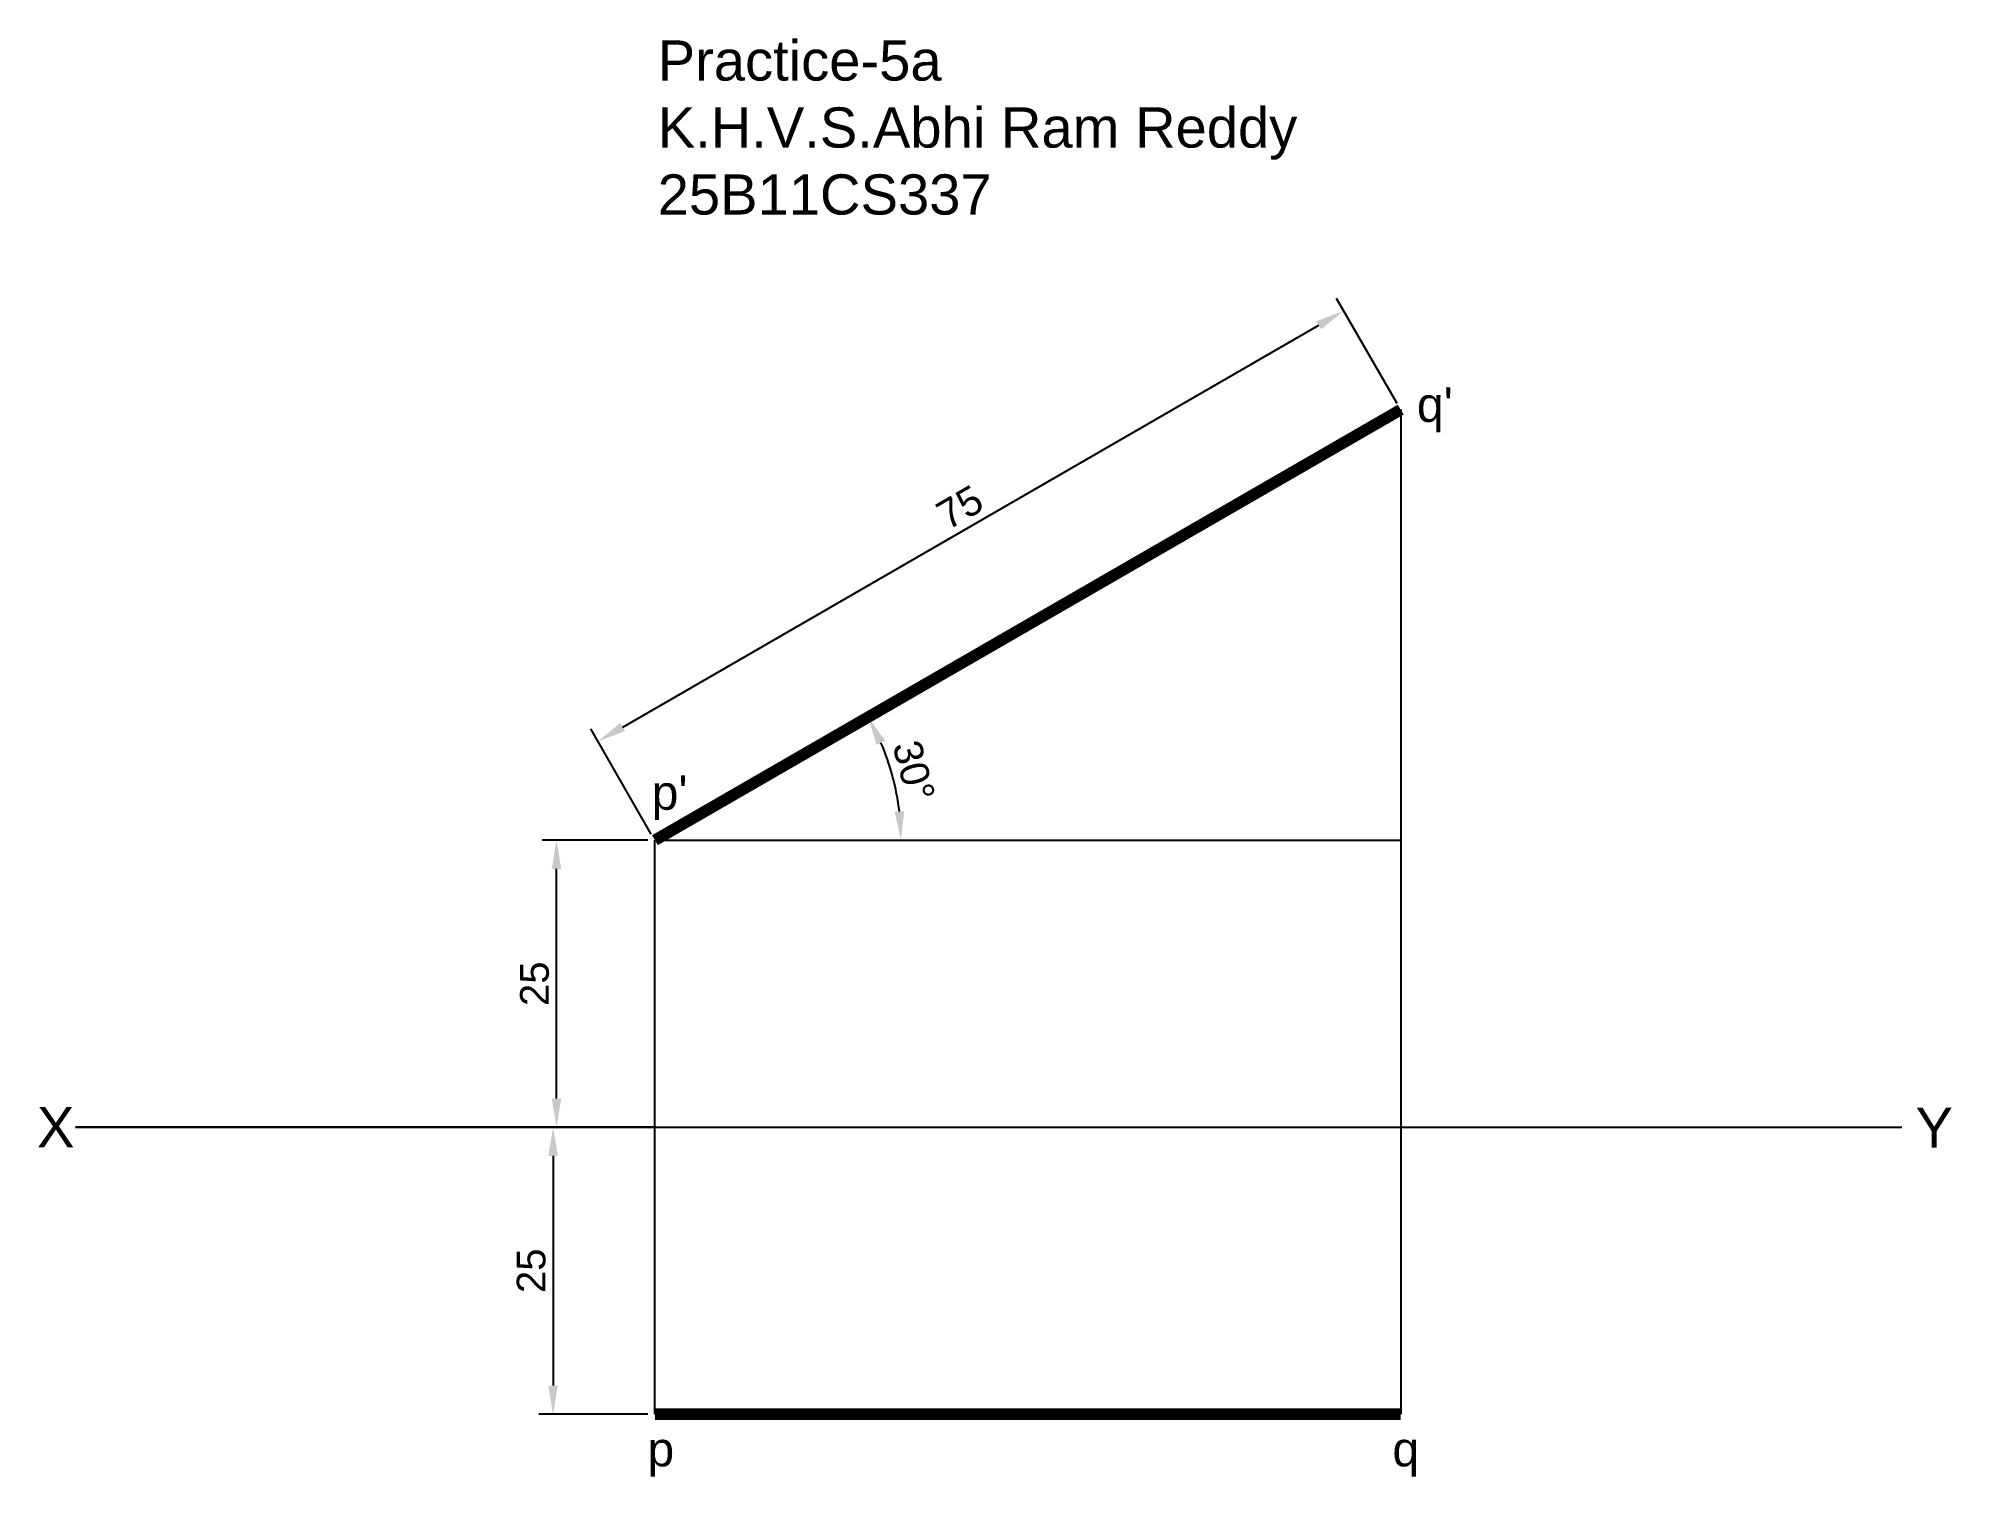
# Model space of a CAD drawing. Header units: millimetres. Extents: x 14 to 180, y 145 to 271.
import ezdxf

# ---------------------------------------------------------------- set-up
doc = ezdxf.new("R2010")
doc.units = ezdxf.units.MM
doc.styles.get("Standard").update_dxf_attribs({"font": 'arial.ttf'})
doc.dimstyles.new('ISO-25', dxfattribs={"dimtxt": 2.5, "dimasz": 2.5, "dimexe": 1.25, "dimexo": 0.625, "dimtad": 1, "dimtxsty": 'Standard', "dimcen": 2.5, "dimadec": 0, "dimazin": 0, "dimtfac": 1, "dimtmove": 0, "dimatfit": 3, "dimfxl": 1, "dimarcsym": 0})

# ---------------------------------------------------------------- blocks, each defined once
blk = doc.blocks.new('*D1')
at = {"color": 0, "lineweight": -2, "transparency": 16777216}
for p, q in [((66.87, 175.85), (57.38, 175.85)), ((58.63, 173.35), (58.63, 153.35)), ((66.87, 150.85), (57.38, 150.85))]:
    blk.add_line(p, q, dxfattribs=at)
at = {"color": 0, "transparency": 16777216}
for points in [[(58.21, 173.35), (59.04, 173.35), (58.63, 175.85)], [(58.21, 153.35), (59.04, 153.35), (58.63, 150.85)]]:
    blk.add_solid(points, dxfattribs=at)
at = {"layer": 'Defpoints', "color": 0, "transparency": 16777216}
for p in [(67.5, 175.85), (58.63, 150.85), (67.5, 150.85)]:
    blk.add_point(p, dxfattribs=at)
at = {"color": 0, "transparency": 16777216, "insert": (56.73, 163.35), "char_height": 2.5, "attachment_point": 5, "rotation": 90}
blk.add_mtext('25', dxfattribs=at)
blk = doc.blocks.new('*D2')
at = {"color": 0, "lineweight": -2, "transparency": 16777216}
for p, q in [((66.87, 200.85), (57.67, 200.85)), ((58.92, 178.35), (58.92, 198.35)), ((66.87, 175.85), (57.67, 175.85))]:
    blk.add_line(p, q, dxfattribs=at)
at = {"color": 0, "transparency": 16777216}
for points in [[(58.51, 198.35), (59.34, 198.35), (58.92, 200.85)], [(58.51, 178.35), (59.34, 178.35), (58.92, 175.85)]]:
    blk.add_solid(points, dxfattribs=at)
at = {"layer": 'Defpoints', "color": 0, "transparency": 16777216}
for p in [(58.92, 200.85), (67.5, 200.85), (67.5, 175.85)]:
    blk.add_point(p, dxfattribs=at)
at = {"color": 0, "transparency": 16777216, "insert": (57.02, 188.35), "char_height": 2.5, "attachment_point": 5, "rotation": 90}
blk.add_mtext('25', dxfattribs=at)
blk = doc.blocks.new('*D3')
at = {"color": 0, "lineweight": -2, "transparency": 16777216}
for p, q in [((132.14, 238.89), (126.85, 248.04)), ((64.69, 210.71), (125.31, 245.71)), ((67.18, 201.39), (61.9, 210.54))]:
    blk.add_line(p, q, dxfattribs=at)
at = {"color": 0, "transparency": 16777216}
for points in [[(125.11, 246.07), (125.52, 245.35), (127.48, 246.96)], [(64.48, 211.07), (64.9, 210.35), (62.53, 209.46)]]:
    blk.add_solid(points, dxfattribs=at)
at = {"layer": 'Defpoints', "color": 0, "transparency": 16777216}
for p in [(127.48, 246.96), (132.45, 238.35), (67.5, 200.85)]:
    blk.add_point(p, dxfattribs=at)
at = {"color": 0, "transparency": 16777216, "insert": (94.05, 229.85), "char_height": 2.5, "attachment_point": 5, "rotation": 30}
blk.add_mtext('75', dxfattribs=at)
blk = doc.blocks.new('*D4')
at = {"color": 0, "lineweight": -2, "transparency": 16777216}
blk.add_arc((67.5, 200.85), 21.43, 6.6865, 23.3135, dxfattribs=at)
at = {"color": 0, "transparency": 16777216}
for points in [[(86.81, 209.15), (87.55, 209.52), (86.06, 211.57)], [(89.2, 203.37), (88.37, 203.32), (88.93, 200.85)]]:
    blk.add_solid(points, dxfattribs=at)
at = {"layer": 'Defpoints', "color": 0, "transparency": 16777216}
for p in [(132.45, 238.35), (88.61, 204.58), (67.5, 200.85), (67.5, 200.85), (132.45, 200.85)]:
    blk.add_point(p, dxfattribs=at)
at = {"color": 0, "transparency": 16777216, "insert": (90.04, 206.89), "char_height": 2.5, "attachment_point": 5, "rotation": 285}
blk.add_mtext('30°', dxfattribs=at)

msp = doc.modelspace()

# ---------------------------------------------------------------- linework, layer by layer
for p, q in [((132.449, 238.353), (132.449, 150.853)), ((67.497, 175.853), (67.497, 200.853)), ((67.497, 200.853), (132.449, 200.853)), ((67.497, 175.853), (17.032, 175.853)), ((17.032, 175.853), (176.084, 175.853)), ((67.497, 150.853), (67.497, 175.853))]:
    msp.add_line(p, q)
at = {"const_width": 1}
for points in [[(67.497, 200.853), (132.449, 238.353)], [(67.497, 150.853), (132.449, 150.853)]]:
    msp.add_lwpolyline(points, dxfattribs=at)

# ---------------------------------------------------------------- texts
at = {"attachment_point": 1}
for s, width, insert, char_height in [('Practice-5a\\PK.H.V.S.Abhi Ram Reddy\\P25B11CS337', 65.91501, (67.736, 270.516), 3.5), ("q'", 13.83135, (133.857, 240.29), 3), ("p'", 13.83135, (67.21, 206.503), 3), ('X', 9.06572, (13.682, 177.611), 3.5), ('Y', 9.06572, (177.281, 177.565), 3.5), ('p', 13.83135, (66.844, 149.313), 3), ('q', 13.83135, (131.724, 149.313), 3)]:
    msp.add_mtext_dynamic_manual_height_columns(s, width=width, gutter_width=12.5, heights=[0], dxfattribs=dict(at, insert=insert, char_height=char_height))

# ---------------------------------------------------------------- dimensions: what is measured, and where the dimension line sits
dim = msp.add_aligned_dim(p1=(67.497, 200.853), p2=(132.449, 238.353), distance=9.94, dimstyle='ISO-25')
dim.commit()
dim.dimension.update_dxf_attribs({"geometry": '*D3', "text_midpoint": (94.054, 229.854)})
dim = msp.add_angular_dim_2l(base=(88.605, 204.575), line1=((67.497, 200.853), (132.449, 200.853)), line2=((67.497, 200.853), (132.449, 238.353)), dimstyle='ISO-25')
dim.commit()
dim.dimension.update_dxf_attribs({"geometry": '*D4', "text_midpoint": (90.038, 206.893)})
for base, p2, picture, middle in [((58.922, 200.853), (67.497, 200.853), '*D2', (57.021, 188.353)), ((58.627, 150.853), (67.497, 150.853), '*D1', (56.726, 163.353))]:
    dim = msp.add_linear_dim(base=base, p1=(67.497, 175.853), p2=p2, angle=90, dimstyle='ISO-25')
    dim.commit()
    dim.dimension.update_dxf_attribs({"geometry": picture, "text_midpoint": middle})

doc.saveas('drawing.dxf')
